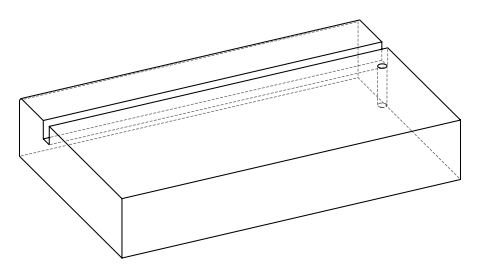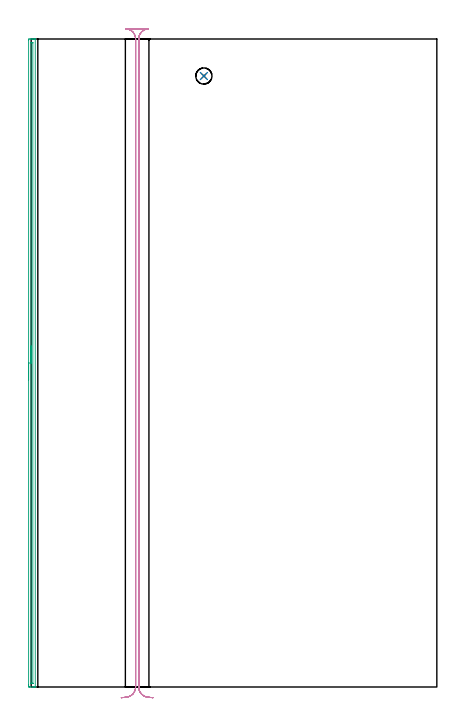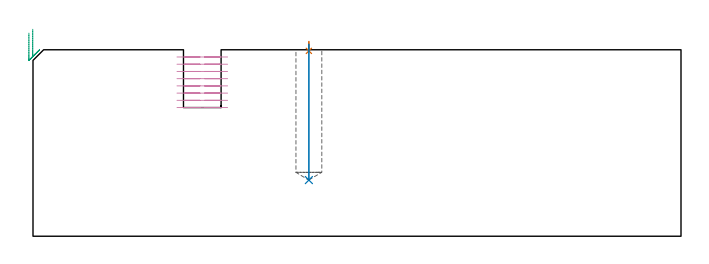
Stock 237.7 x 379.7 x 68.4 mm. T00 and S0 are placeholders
(PLAN: 4 operations, 3 tool changes, 19.6 min)
(1 SPOT_DRILL | STEP1POCKET | NXT0321_9005460120000 | 0.03 min | 1 mm3)
(2 DRILL_BLIND_HOLE_INTO_CENTER | STEP1POCKET | UGT0301_490 | 0.2 min | 3237 mm3)
(3 AREA_MILL | FG_CHAMFER_SURFACE | UGT0205_001 | 6.23 min | 2888 mm3)
(4 MILL_RECTANGULAR_SLOT | SLOT_RECTANGULAR | NXT0201_011 | Follow Part, ap 3, ae 75% | 13.14 min | 111167 mm3)
(TOOL NXT0321_9005460120000 | NC Spot Drill, 142deg, 12mm, Carbide, Uncoated | D12 PA142 FL30 Z2)
(TOOL UGT0301_490 | Carbide Drill 9.5 mm | D9.5 PA118 FL81 Z2)
(TOOL UGT0205_001 | Chamfer Mill 20 x 3 x 45 deg. | D20 FL50 Z2)
(TOOL NXT0201_011 | ENDMILL 12mm [2P460-1200-NA 1630] | D12 FL38 Z6)
(OP 1 SPOT_DRILL)
G17 G21 G94 G90
T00 M6
G54
G17 G0 G90 X101.2 Y358. S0 M3
G43 Z78.4 H0
G94 G81 G98 Z67.991 F250. R71.4
G80
M5
M2
(OP 2 DRILL_BLIND_HOLE_INTO_CENTER)
G17 G21 G94 G90
T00 M6
G54
G17 G0 G90 X101.2 Y358. S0 M3
G43 Z78.4 H0
G94 G81 G98 Z20.6 F250. R70.4
G80
M5
M2
(OP 3 AREA_MILL)
G17 G21 G94 G90
T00 M6
G54
G17 G0 G90 X-1.5 Y179.85 S1061 M3
G43 Z78.4 H0
Z74.5
G94 G1 Y179.888 Z73.628 F250.
Y180.002 Z72.764
Y180.191 Z71.912
Y180.453 Z71.08
Y180.787 Z70.274
Y181.19 Z69.5
Y181.658 Z68.764
Y182.189 Z68.072
Y182.779 Z67.429
Y183.422 Z66.84
Y184.114 Z66.309
Y184.85 Z65.84
Y185.624 Z65.437
Y186.43 Z65.103
Y187.262 Z64.841
Y188.113 Z64.652
Y188.978 Z64.538
Y189.85 Z64.5
Y378.81
X-1.498 Y379.092 Z64.502
X-1.49 Y379.693 Z64.505
X-0.889 Y379.7 Z65.105
X-0.32 Z65.677
X0.004 Z66.
X0.573 Z66.569
X0.896 Z66.892
X1.544 Z67.544
X1.957 Z67.956
X2.341 Y379.698 Z68.332
X2.398 Y379.695 Z68.389
X2.399 Y379.694
X2.4 Y379.538 Z68.4
Y0.158
X2.405 Y0.01 Z68.395
X2.343 Y0.007 Z68.334
X1.957 Y0. Z67.956
X1.544 Z67.543
X0.896 Z66.892
X-0.32 Z65.677
X-0.889 Y0.001 Z65.105
X-1.149 Y0.002 Z64.846
X-1.491 Y0.007 Z64.505
X-1.497 Y0.608 Z64.503
X-1.5 Y1.219 Z64.5
Y189.85
X-0.086 Z65.914
X-0.085 Y377.395 Z65.915
X-0.084 Y377.485 Z65.916
X-0.079 Y377.662 Z65.921
X-0.076 Y377.692 Z65.924
X-0.069 Y377.694 Z65.931
X-0.046 Y377.697 Z65.954
X0.004 Y377.699 Z66.004
X0.504 Z66.504
X0.896 Y377.693 Z66.896
X0.952 Y377.69 Z66.952
X0.979 Y377.684 Z66.979
X0.985 Y377.306 Z66.985
Y2.305
X0.984 Y2.215 Z66.984
X0.979 Y2.038 Z66.979
X0.976 Y2.008 Z66.976
X0.969 Y2.006 Z66.969
X0.946 Y2.003 Z66.946
X0.896 Y2.001 Z66.896
X0.396 Z66.396
X0.004 Y2.006 Z66.004
X-0.052 Y2.01 Z65.948
X-0.079 Y2.015 Z65.921
X-0.086 Y2.394 Z65.914
Y189.85
Y190.722 Z65.952
Y191.586 Z66.066
Y192.438 Z66.255
Y193.27 Z66.517
Y194.076 Z66.851
Y194.85 Z67.254
Y195.586 Z67.723
Y196.278 Z68.254
Y196.921 Z68.843
Y197.51 Z69.486
Y198.041 Z70.178
Y198.51 Z70.914
Y198.913 Z71.688
Y199.247 Z72.494
Y199.509 Z73.326
Y199.698 Z74.178
Y199.812 Z75.043
Y199.85 Z75.914
G0 Z78.4
M5
M2
(OP 4 MILL_RECTANGULAR_SLOT)
G17 G21 G94 G90
T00 M6
G54
G17 G0 G90 X71.386 Y-6.27 S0 M3
G43 Z78.4 H1
Z65.75
G94 G1 X68.401 Y-5.97 F250.
G2 X63. Y0. R6. F500.
G1 Y379.7
G2 X68.654 Y385.69 R6.
G1 Y385.7
X55.546
Y385.69
G2 X61.2 Y379.7 R6.
G1 Y0.
G2 X55.799 Y-5.97 R6.
G1 X52.814 Y-6.27 F250.
G0 X71.386 Z63.1
G1 X68.401 Y-5.97
G2 X63. Y0. R6. F500.
G1 Y379.7
G2 X68.654 Y385.69 R6.
G1 Y385.7
X55.546
Y385.69
G2 X61.2 Y379.7 R6.
G1 Y0.
G2 X55.799 Y-5.97 R6.
G1 X52.814 Y-6.27 F250.
G0 X71.386 Z60.45
G1 X68.401 Y-5.97
G2 X63. Y0. R6. F500.
G1 Y379.7
G2 X68.654 Y385.69 R6.
G1 Y385.7
X55.546
Y385.69
G2 X61.2 Y379.7 R6.
G1 Y0.
G2 X55.799 Y-5.97 R6.
G1 X52.814 Y-6.27 F250.
G0 X71.386 Z57.8
G1 X68.401 Y-5.97
G2 X63. Y0. R6. F500.
G1 Y379.7
G2 X68.654 Y385.69 R6.
G1 Y385.7
X55.546
Y385.69
G2 X61.2 Y379.7 R6.
G1 Y0.
G2 X55.799 Y-5.97 R6.
G1 X52.814 Y-6.27 F250.
G0 X71.386 Z55.15
G1 X68.401 Y-5.97
G2 X63. Y0. R6. F500.
G1 Y379.7
G2 X68.654 Y385.69 R6.
G1 Y385.7
X55.546
Y385.69
G2 X61.2 Y379.7 R6.
G1 Y0.
G2 X55.799 Y-5.97 R6.
G1 X52.814 Y-6.27 F250.
G0 X71.386 Z52.5
G1 X68.401 Y-5.97
G2 X63. Y0. R6. F500.
G1 Y379.7
G2 X68.654 Y385.69 R6.
G1 Y385.7
X55.546
Y385.69
G2 X61.2 Y379.7 R6.
G1 Y0.
G2 X55.799 Y-5.97 R6.
G1 X52.814 Y-6.27 F250.
G0 X71.386 Z49.85
G1 X68.401 Y-5.97
G2 X63. Y0. R6. F500.
G1 Y379.7
G2 X68.654 Y385.69 R6.
G1 Y385.7
X55.546
Y385.69
G2 X61.2 Y379.7 R6.
G1 Y0.
G2 X55.799 Y-5.97 R6.
G1 X52.814 Y-6.27 F250.
G0 X71.386 Z47.2
G1 X68.401 Y-5.97
G2 X63. Y0. R6. F500.
G1 Y379.7
G2 X68.654 Y385.69 R6.
G1 Y385.7
X55.546
Y385.69
G2 X61.2 Y379.7 R6.
G1 Y0.
G2 X55.799 Y-5.97 R6.
G1 X52.814 Y-6.27 F250.
G0 Z78.4
M5
M2
